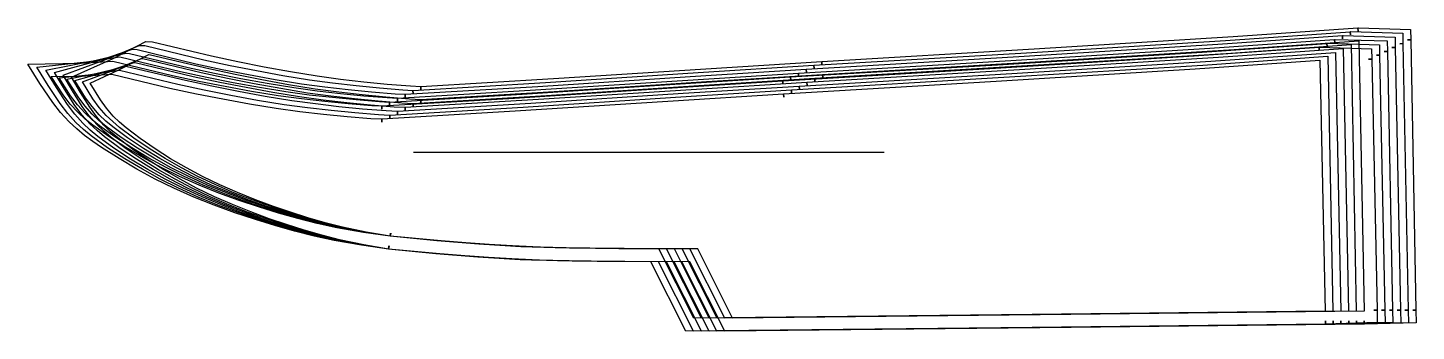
# Model space of a CAD drawing. Header units: inches. Extents: x 0 to 42.1, y 0 to 9.2.
import ezdxf

# ---------------------------------------------------------------- set-up
doc = ezdxf.new("R2010")
doc.units = ezdxf.units.IN

msp = doc.modelspace()

# ---------------------------------------------------------------- linework, layer by layer
at = {"layer": 'T001L001'}
for points in [[(0.546, 7.928), (1.982, 8.204), (2.973, 8.44), (3.086, 8.429), (4.866, 8.002), (5.664, 7.831), (6.464, 7.673), (7.266, 7.525), (8.07, 7.394), (8.777, 7.298), (9.486, 7.218), (10.196, 7.147), (10.908, 7.09), (11.215, 7.075), (11.215, 6.977), (11.215, 7.075), (15.238, 7.314), (19.864, 7.614), (23.38, 7.835), (23.386, 7.737), (23.38, 7.835), (29.829, 8.218), (35.865, 8.59), (39.65, 8.856), (39.656, 8.757), (39.65, 8.856), (39.669, 8.857), (41.245, 8.81), (41.252, 8.495), (41.153, 8.493), (41.252, 8.495), (41.41, 0.642), (41.311, 0.64), (41.41, 0.642), (41.418, 0.261), (39.843, 0.217), (39.842, 0.315), (39.843, 0.217), (30.946, 0.111), (20.436, 0), (19.375, 2.105), (17.273, 2.121), (16.222, 2.136), (15.171, 2.164), (13.818, 2.243), (12.465, 2.349), (10.947, 2.491), (10.959, 2.589), (10.947, 2.491), (10.152, 2.617), (9.361, 2.762), (8.783, 2.899), (8.209, 3.051), (7.64, 3.218), (7.074, 3.399), (6.473, 3.608), (5.877, 3.833), (5.289, 4.076), (4.71, 4.339), (4.169, 4.615), (3.639, 4.911), (3.12, 5.225), (2.613, 5.558), (2.127, 5.914), (1.896, 6.107), (1.675, 6.311), (1.429, 6.586), (1.206, 6.882), (0.868, 7.4), (0.546, 7.928)], [(0.812, 7.849), (2.183, 8.232), (3.174, 8.558), (3.315, 8.549), (5.103, 8.12), (5.9, 7.949), (6.7, 7.791), (7.502, 7.643), (8.306, 7.512), (9.013, 7.417), (9.722, 7.336), (10.432, 7.266), (11.144, 7.208), (11.451, 7.193), (11.451, 7.095), (11.451, 7.193), (15.474, 7.433), (20.1, 7.732), (23.616, 7.953), (23.622, 7.855), (23.616, 7.953), (30.065, 8.336), (36.102, 8.708), (39.886, 8.974), (39.893, 8.875), (39.886, 8.974), (39.905, 8.975), (41.482, 8.927), (41.488, 8.612), (41.389, 8.61), (41.488, 8.612), (41.646, 0.641), (41.548, 0.639), (41.646, 0.641), (41.654, 0.26), (40.079, 0.217), (40.078, 0.315), (40.079, 0.217), (31.182, 0.111), (20.673, 0), (19.612, 2.105), (17.449, 2.118), (16.368, 2.133), (15.287, 2.161), (13.896, 2.24), (12.507, 2.346), (10.946, 2.491), (10.958, 2.589), (10.946, 2.491), (10.167, 2.619), (9.393, 2.767), (8.828, 2.904), (8.267, 3.057), (7.71, 3.224), (7.157, 3.405), (6.57, 3.613), (5.988, 3.837), (5.413, 4.079), (4.848, 4.34), (4.32, 4.614), (3.802, 4.906), (3.296, 5.218), (2.801, 5.547), (2.327, 5.899), (2.102, 6.089), (1.886, 6.291), (1.647, 6.563), (1.43, 6.854), (1.113, 7.346), (0.812, 7.849)], [(1.073, 7.775), (2.385, 8.259), (3.378, 8.676), (3.548, 8.668), (5.339, 8.238), (6.136, 8.067), (6.936, 7.909), (7.738, 7.761), (8.543, 7.63), (9.25, 7.535), (9.959, 7.454), (10.669, 7.384), (11.38, 7.326), (11.687, 7.311), (11.688, 7.213), (11.687, 7.311), (15.71, 7.551), (20.337, 7.85), (23.852, 8.071), (23.858, 7.973), (23.852, 8.071), (30.301, 8.455), (36.338, 8.826), (40.122, 9.092), (40.129, 8.994), (40.122, 9.092), (40.142, 9.093), (41.718, 9.044), (41.724, 8.73), (41.626, 8.728), (41.724, 8.73), (41.882, 0.641), (41.784, 0.639), (41.882, 0.641), (41.89, 0.259), (40.315, 0.217), (40.314, 0.315), (40.315, 0.217), (31.418, 0.111), (20.909, 0), (19.848, 2.105), (17.625, 2.116), (16.513, 2.13), (15.402, 2.157), (13.975, 2.237), (12.548, 2.344), (10.945, 2.491), (10.957, 2.589), (10.945, 2.491), (10.183, 2.622), (9.425, 2.771), (8.872, 2.909), (8.324, 3.063), (7.78, 3.23), (7.24, 3.411), (6.666, 3.618), (6.098, 3.841), (5.537, 4.082), (4.985, 4.341), (4.47, 4.612), (3.966, 4.902), (3.472, 5.211), (2.99, 5.536), (2.528, 5.884), (2.308, 6.072), (2.098, 6.27), (1.865, 6.539), (1.654, 6.826), (1.356, 7.296), (1.073, 7.775)], [(1.331, 7.707), (2.59, 8.283), (3.585, 8.793), (3.782, 8.786), (5.575, 8.357), (6.372, 8.186), (7.172, 8.027), (7.974, 7.879), (8.779, 7.748), (9.486, 7.653), (10.195, 7.572), (10.905, 7.502), (11.616, 7.445), (11.923, 7.429), (11.924, 7.331), (11.923, 7.429), (15.946, 7.669), (20.573, 7.968), (24.088, 8.189), (24.094, 8.091), (24.088, 8.189), (30.538, 8.573), (36.574, 8.944), (40.358, 9.21), (40.365, 9.112), (40.358, 9.21), (40.378, 9.211), (41.954, 9.162), (41.96, 8.848), (41.862, 8.846), (41.96, 8.848), (42.118, 0.641), (42.02, 0.639), (42.118, 0.641), (42.126, 0.259), (40.552, 0.216), (40.55, 0.315), (40.552, 0.216), (31.654, 0.111), (21.145, 0), (20.084, 2.104), (17.801, 2.114), (16.659, 2.126), (15.518, 2.153), (14.053, 2.233), (12.59, 2.342), (10.943, 2.491), (10.956, 2.589), (10.943, 2.491), (10.198, 2.624), (9.456, 2.776), (8.917, 2.915), (8.382, 3.069), (7.85, 3.236), (7.323, 3.416), (6.763, 3.623), (6.208, 3.845), (5.661, 4.084), (5.123, 4.343), (4.621, 4.611), (4.129, 4.898), (3.648, 5.204), (3.178, 5.525), (2.728, 5.869), (2.514, 6.055), (2.31, 6.251), (2.083, 6.515), (1.878, 6.798), (1.598, 7.248), (1.331, 7.707)], [(0, 8.109), (1.585, 8.139), (2.582, 8.2), (4.394, 7.766), (5.191, 7.595), (5.991, 7.436), (6.793, 7.289), (7.598, 7.157), (8.305, 7.062), (9.014, 6.982), (9.724, 6.911), (10.435, 6.854), (10.742, 6.839), (10.743, 6.741), (10.742, 6.839), (14.765, 7.078), (19.392, 7.378), (22.907, 7.599), (22.913, 7.5), (22.907, 7.599), (29.357, 7.982), (35.393, 8.354), (39.177, 8.619), (39.184, 8.521), (39.177, 8.619), (39.196, 8.621), (40.773, 8.576), (40.779, 8.259), (40.681, 8.257), (40.779, 8.259), (40.937, 0.643), (40.839, 0.641), (40.937, 0.643), (40.945, 0.263), (39.371, 0.217), (39.37, 0.315), (39.371, 0.217), (30.473, 0.111), (19.964, 0), (18.902, 2.106), (16.921, 2.126), (15.931, 2.143), (14.941, 2.172), (13.66, 2.25), (12.382, 2.353), (10.948, 2.491), (10.96, 2.589), (10.948, 2.491), (10.121, 2.612), (9.297, 2.753), (8.694, 2.888), (8.094, 3.04), (7.499, 3.207), (6.908, 3.388), (6.279, 3.598), (5.656, 3.824), (5.04, 4.07), (4.434, 4.338), (3.868, 4.618), (3.312, 4.919), (2.768, 5.24), (2.236, 5.58), (1.978, 5.758), (1.726, 5.944), (1.484, 6.142), (1.251, 6.351), (0.992, 6.634), (0.757, 6.938), (0.369, 7.518), (0, 8.109)], [(0.276, 8.015), (1.783, 8.173), (2.793, 8.325), (4.63, 7.884), (5.428, 7.713), (6.228, 7.554), (7.029, 7.407), (7.834, 7.275), (8.541, 7.18), (9.25, 7.1), (9.96, 7.029), (10.671, 6.972), (10.978, 6.957), (10.979, 6.859), (10.978, 6.957), (15.002, 7.196), (19.628, 7.496), (23.144, 7.717), (23.15, 7.619), (23.144, 7.717), (29.593, 8.1), (35.629, 8.472), (39.413, 8.737), (39.42, 8.639), (39.413, 8.737), (39.433, 8.739), (41.009, 8.693), (41.015, 8.377), (40.917, 8.375), (41.015, 8.377), (41.174, 0.642), (41.075, 0.64), (41.174, 0.642), (41.181, 0.262), (39.607, 0.217), (39.606, 0.315), (39.607, 0.217), (30.709, 0.111), (20.2, 0), (19.139, 2.105), (17.097, 2.123), (16.076, 2.139), (15.056, 2.168), (13.739, 2.247), (12.424, 2.351), (10.948, 2.491), (10.96, 2.589), (10.948, 2.491), (10.136, 2.614), (9.329, 2.758), (8.739, 2.893), (8.152, 3.046), (7.569, 3.213), (6.991, 3.394), (6.376, 3.603), (5.767, 3.829), (5.165, 4.073), (4.572, 4.339), (4.019, 4.616), (3.476, 4.915), (2.944, 5.233), (2.424, 5.569), (1.927, 5.929), (1.69, 6.124), (1.463, 6.331), (1.211, 6.61), (0.981, 6.91), (0.62, 7.457), (0.276, 8.015)], [(1.187, 7.65), (2.065, 7.819), (3, 8.042), (3.02, 8.04), (4.784, 7.617), (5.587, 7.445), (6.393, 7.285), (7.202, 7.136), (8.012, 7.004), (8.726, 6.908), (9.442, 6.826), (10.159, 6.755), (10.877, 6.698), (11.217, 6.681), (11.217, 6.582), (11.217, 6.681), (15.262, 6.922), (19.889, 7.221), (23.404, 7.442), (23.41, 7.344), (23.404, 7.442), (29.853, 7.825), (35.891, 8.197), (39.677, 8.463), (39.835, 0.61), (30.942, 0.505), (20.677, 0.396), (19.618, 2.497), (17.403, 2.513), (16.295, 2.528), (15.188, 2.558), (13.841, 2.636), (12.497, 2.741), (10.998, 2.882), (11.01, 2.979), (10.998, 2.882), (10.221, 3.005), (9.447, 3.147), (8.879, 3.281), (8.316, 3.431), (7.756, 3.595), (7.2, 3.773), (6.61, 3.977), (6.027, 4.198), (5.45, 4.436), (4.883, 4.695), (4.355, 4.963), (3.838, 5.252), (3.331, 5.559), (2.836, 5.884), (2.379, 6.219), (2.161, 6.4), (1.953, 6.592), (1.729, 6.843), (1.526, 7.113), (1.187, 7.65)], [(1.423, 7.611), (2.297, 7.856), (3.224, 8.16), (3.256, 8.158), (5.02, 7.735), (5.824, 7.563), (6.63, 7.403), (7.438, 7.255), (8.249, 7.122), (8.962, 7.026), (9.678, 6.944), (10.395, 6.873), (11.113, 6.816), (11.453, 6.799), (11.453, 6.701), (11.453, 6.799), (15.498, 7.04), (20.125, 7.339), (23.64, 7.56), (23.646, 7.462), (23.64, 7.56), (30.089, 7.944), (36.127, 8.315), (39.913, 8.581), (40.072, 0.61), (31.178, 0.505), (20.914, 0.396), (19.855, 2.497), (17.578, 2.511), (16.44, 2.525), (15.303, 2.554), (13.92, 2.633), (12.538, 2.739), (10.998, 2.882), (11.011, 2.979), (10.998, 2.882), (10.238, 3.007), (9.482, 3.151), (8.927, 3.286), (8.376, 3.436), (7.829, 3.6), (7.286, 3.778), (6.71, 3.981), (6.139, 4.201), (5.577, 4.438), (5.023, 4.694), (4.508, 4.961), (4.003, 5.246), (3.509, 5.55), (3.027, 5.871), (2.581, 6.202), (2.369, 6.381), (2.167, 6.57), (1.949, 6.818), (1.751, 7.082), (1.423, 7.611)], [(1.659, 7.572), (2.529, 7.892), (3.449, 8.278), (3.492, 8.276), (5.256, 7.853), (6.06, 7.681), (6.866, 7.521), (7.674, 7.373), (8.485, 7.24), (9.199, 7.144), (9.914, 7.063), (10.631, 6.992), (11.349, 6.934), (11.689, 6.917), (11.69, 6.819), (11.689, 6.917), (15.735, 7.158), (20.361, 7.457), (23.876, 7.678), (23.882, 7.58), (23.876, 7.678), (30.325, 8.062), (36.364, 8.433), (40.149, 8.699), (40.308, 0.61), (31.414, 0.505), (21.15, 0.396), (20.091, 2.497), (17.754, 2.508), (16.586, 2.522), (15.418, 2.55), (13.997, 2.63), (12.579, 2.737), (10.998, 2.882), (11.011, 2.979), (10.998, 2.882), (10.255, 3.009), (9.516, 3.155), (8.974, 3.29), (8.435, 3.441), (7.901, 3.605), (7.371, 3.783), (6.809, 3.986), (6.252, 4.204), (5.703, 4.44), (5.163, 4.694), (4.66, 4.958), (4.169, 5.241), (3.688, 5.542), (3.217, 5.859), (2.783, 6.186), (2.577, 6.362), (2.38, 6.548), (2.168, 6.792), (1.977, 7.052), (1.659, 7.572)], [(1.895, 7.532), (2.762, 7.929), (3.673, 8.396), (3.728, 8.394), (5.492, 7.972), (6.296, 7.799), (7.102, 7.639), (7.91, 7.491), (8.721, 7.358), (9.435, 7.262), (10.15, 7.181), (10.867, 7.11), (11.585, 7.052), (11.925, 7.035), (11.926, 6.937), (11.925, 7.035), (15.971, 7.276), (20.597, 7.575), (24.112, 7.796), (24.118, 7.698), (24.112, 7.796), (30.561, 8.18), (36.6, 8.551), (40.386, 8.817), (40.544, 0.61), (31.65, 0.505), (21.386, 0.396), (20.327, 2.497), (17.929, 2.506), (16.731, 2.519), (15.533, 2.547), (14.076, 2.627), (12.62, 2.735), (10.998, 2.882), (11.011, 2.979), (10.998, 2.882), (10.272, 3.011), (9.55, 3.159), (9.021, 3.295), (8.495, 3.446), (7.974, 3.61), (7.457, 3.787), (6.908, 3.99), (6.365, 4.207), (5.83, 4.441), (5.302, 4.694), (4.813, 4.956), (4.334, 5.236), (3.866, 5.533), (3.408, 5.846), (2.985, 6.169), (2.785, 6.343), (2.594, 6.526), (2.388, 6.766), (2.203, 7.022), (1.895, 7.532)], [(0.714, 7.729), (1.6, 7.746), (2.547, 7.804), (4.311, 7.381), (5.115, 7.209), (5.921, 7.049), (6.729, 6.9), (7.54, 6.768), (8.254, 6.672), (8.969, 6.59), (9.686, 6.519), (10.404, 6.461), (10.744, 6.445), (10.745, 6.346), (10.744, 6.445), (14.79, 6.685), (19.416, 6.985), (22.931, 7.206), (22.937, 7.107), (22.931, 7.206), (29.38, 7.589), (35.419, 7.961), (39.205, 8.227), (39.363, 0.61), (30.469, 0.505), (20.205, 0.396), (19.146, 2.497), (17.052, 2.517), (16.004, 2.535), (14.958, 2.565), (13.685, 2.643), (12.415, 2.745), (10.998, 2.882), (11.01, 2.979), (10.998, 2.882), (10.187, 3), (9.379, 3.139), (8.785, 3.271), (8.196, 3.421), (7.61, 3.585), (7.029, 3.763), (6.412, 3.969), (5.801, 4.191), (5.197, 4.433), (4.602, 4.695), (4.049, 4.968), (3.507, 5.263), (2.975, 5.576), (2.455, 5.909), (1.975, 6.252), (1.745, 6.438), (1.526, 6.636), (1.289, 6.895), (1.074, 7.173), (0.714, 7.729)], [(0.951, 7.69), (1.833, 7.782), (2.776, 7.924), (2.784, 7.922), (4.548, 7.499), (5.351, 7.327), (6.157, 7.167), (6.965, 7.018), (7.776, 6.886), (8.49, 6.79), (9.206, 6.708), (9.923, 6.637), (10.641, 6.579), (10.98, 6.563), (10.981, 6.464), (10.98, 6.563), (15.026, 6.803), (19.653, 7.103), (23.168, 7.324), (23.174, 7.226), (23.168, 7.324), (29.616, 7.707), (35.655, 8.079), (39.441, 8.345), (39.599, 0.61), (30.705, 0.505), (20.441, 0.396), (19.382, 2.497), (17.227, 2.515), (16.15, 2.532), (15.073, 2.562), (13.763, 2.64), (12.456, 2.743), (10.998, 2.882), (11.01, 2.979), (10.998, 2.882), (10.204, 3.002), (9.413, 3.143), (8.833, 3.276), (8.256, 3.426), (7.683, 3.59), (7.115, 3.768), (6.511, 3.973), (5.914, 4.195), (5.324, 4.434), (4.743, 4.695), (4.202, 4.966), (3.672, 5.257), (3.153, 5.568), (2.646, 5.896), (2.177, 6.236), (1.953, 6.419), (1.74, 6.614), (1.509, 6.869), (1.3, 7.143), (0.951, 7.69)], [(11.708, 5.438), (25.981, 5.438)]]:
    msp.add_lwpolyline(points, dxfattribs=at)

doc.saveas('drawing.dxf')
